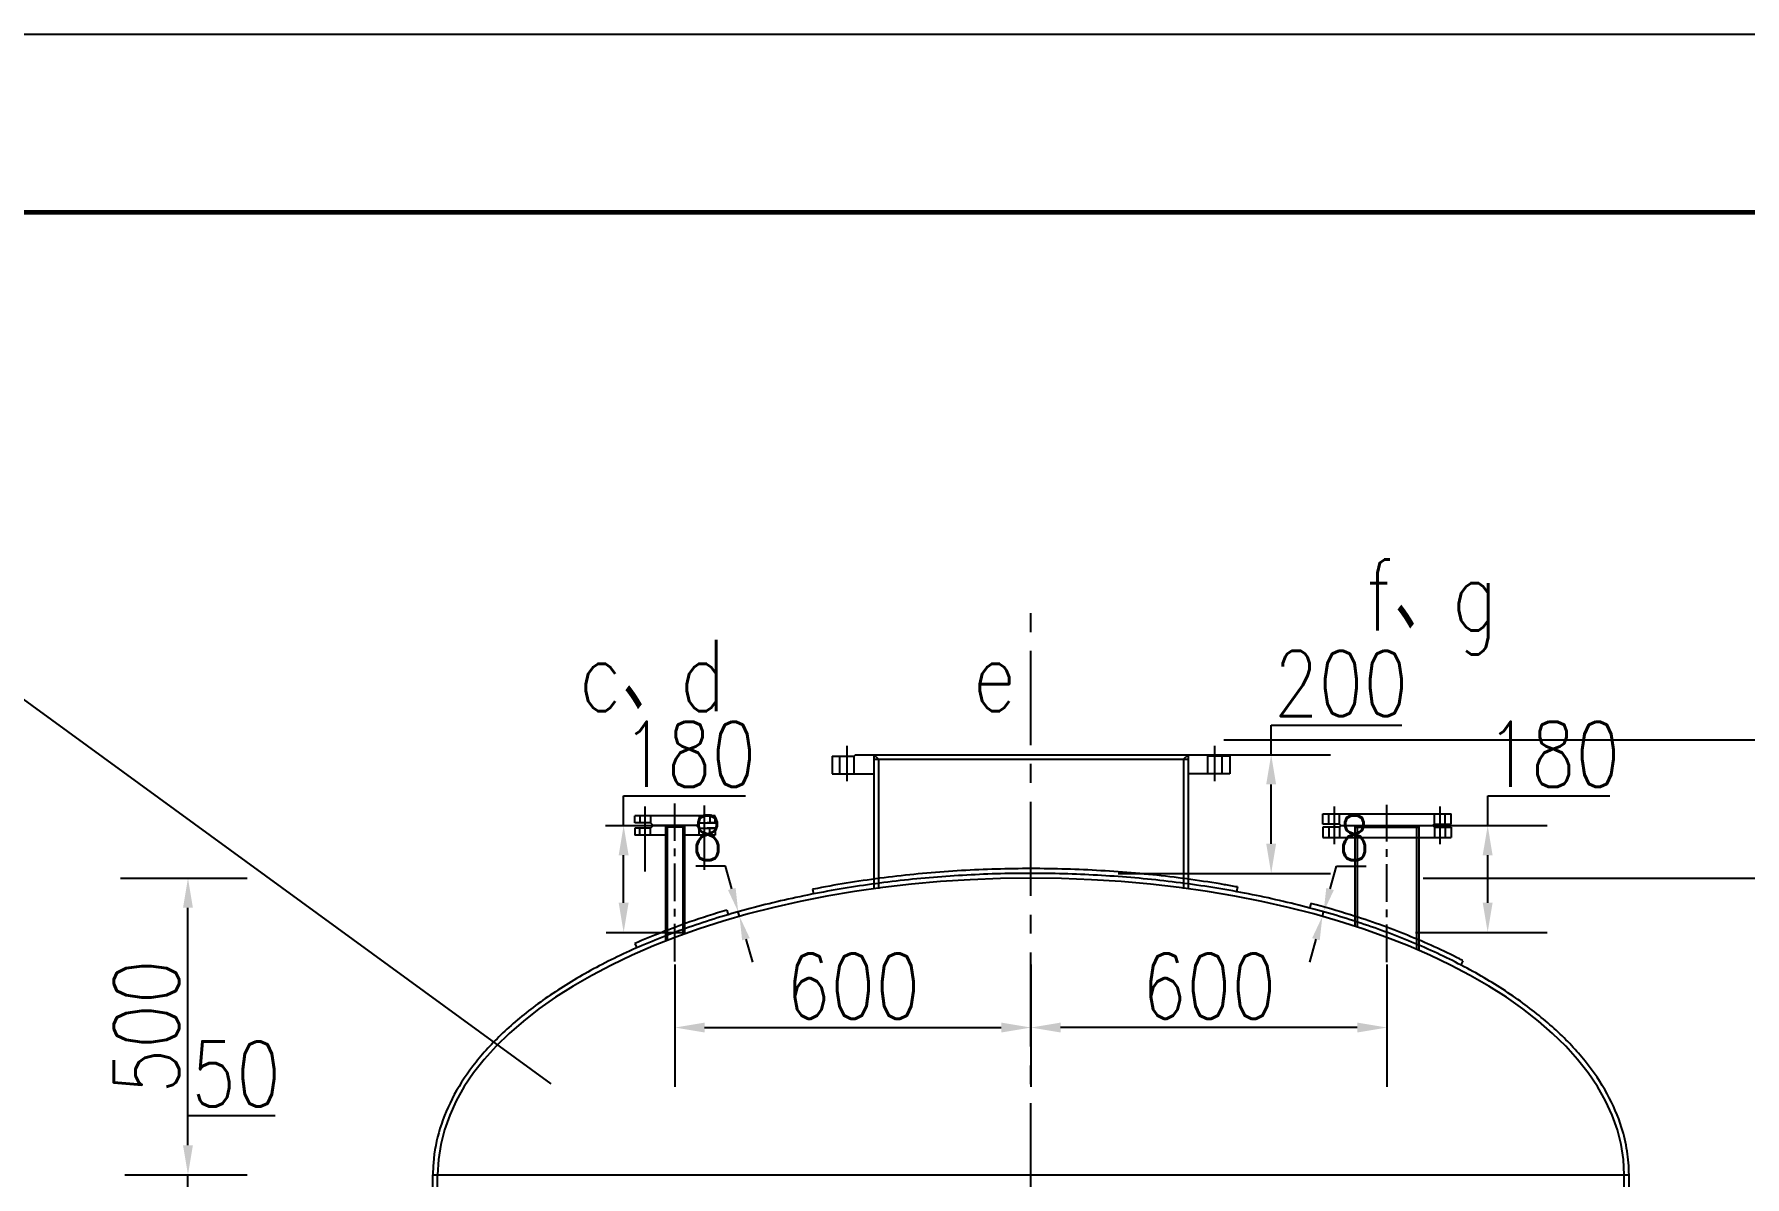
# Model space of a CAD drawing. Header units: millimetres. Extents: x -1286879 to -1269059, y -656245 to -631015.
# Drawn here: x -1284512 to -1281629, y -632940 to -631015 of the extents above; entities that cross this region are included whole.
import ezdxf

# ---------------------------------------------------------------- set-up
doc = ezdxf.new("R2010")
doc.units = ezdxf.units.MM
doc.linetypes.add('CENTER', pattern=[50.8, 31.75, -6.35, 6.35, -6.35])
doc.linetypes.add('EB_DASHDOT', pattern=[39, 30, -3, 3, -3])
doc.layers.get('0').update_dxf_attribs({"linetype": 'CONTINUOUS'})
doc.layers.get('Defpoints').update_dxf_attribs({"linetype": 'CONTINUOUS'})
doc.layers.add('EbLayer2', color=1, linetype='EB_DASHDOT')
doc.layers.add('EbLayer4', color=7, linetype='CONTINUOUS')
doc.styles.add('HZ', font='txt.shx', dxfattribs={"width": 0.8, "bigfont": 'hztxt.shx'})
doc.dimstyles.new('gqb100', dxfattribs={"dimscale": 5, "dimtxt": 20, "dimasz": 15, "dimexe": 40, "dimexo": 8, "dimgap": 5, "dimtad": 1, "dimtoh": 1, "dimdec": 0, "dimdsep": 46, "dimtxsty": 'HZ', "dimcen": 5, "dimadec": 0, "dimazin": 0, "dimtfac": 1, "dimtdec": 0, "dimtmove": 0, "dimatfit": 3, "dimfxl": 1, "dimtolj": 1, "dimtzin": 0, "dimarcsym": 0})

# ---------------------------------------------------------------- blocks, each defined once
blk = doc.blocks.new('*D453')
at = {"color": 0, "lineweight": -2, "ltscale": 0.5}
for p, q in [((-1282170.8, -632436.6), (-1280981.6, -632436.6)), ((-1281081.6, -632886.6), (-1281081.6, -632486.6)), ((-1281187.8, -632936.6), (-1280981.6, -632936.6))]:
    blk.add_line(p, q, dxfattribs=at)
at = {"color": 0, "ltscale": 0.5}
for points in [[(-1281089.9, -632486.6), (-1281073.3, -632486.6), (-1281081.6, -632436.6)], [(-1281089.9, -632886.6), (-1281073.3, -632886.6), (-1281081.6, -632936.6)]]:
    blk.add_solid(points, dxfattribs=at)
at = {"layer": 'Defpoints', "color": 0, "ltscale": 0.5}
for p in [(-1282200.8, -632436.6), (-1281081.6, -632436.6), (-1281217.8, -632936.6)]:
    blk.add_point(p, dxfattribs=at)
at = {"color": 0, "ltscale": 0.5, "insert": (-1281151.6, -632686.6), "char_height": 110, "attachment_point": 5, "rotation": 90, "style": 'HZ'}
blk.add_mtext('\\A1;500', dxfattribs=at)
blk = doc.blocks.new('*D456')
at = {"color": 0, "lineweight": -2, "ltscale": 0.5}
for p, q in [((-1282327.5, -632454.8), (-1282316.7, -632416.3)), ((-1282316.7, -632416.3), (-1282266.7, -632416.3)), ((-1282340.5, -632501), (-1282338.4, -632493.3)), ((-1282338.4, -632493.3), (-1282338.4, -632493.3)), ((-1282340.5, -632501), (-1282340.5, -632501)), ((-1282351.4, -632539.5), (-1282362.3, -632578))]:
    blk.add_line(p, q, dxfattribs=at)
at = {"color": 0, "ltscale": 0.5}
for points in [[(-1282333.9, -632453), (-1282321.1, -632456.6), (-1282338.4, -632493.3)], [(-1282357.8, -632537.7), (-1282345, -632541.3), (-1282340.5, -632501)]]:
    blk.add_solid(points, dxfattribs=at)
at = {"layer": 'Defpoints', "color": 0, "ltscale": 0.5}
for p in [(-1282338.4, -632493.3), (-1282338.4, -632493.3), (-1282340.5, -632501)]:
    blk.add_point(p, dxfattribs=at)
at = {"color": 0, "ltscale": 0.5, "insert": (-1282286.7, -632368.8), "char_height": 75, "attachment_point": 5, "style": 'HZ'}
blk.add_mtext('\\A1;8', dxfattribs=at)
blk = doc.blocks.new('*D457')
at = {"color": 0, "lineweight": -2, "ltscale": 0.5}
for p, q in [((-1283346.8, -632416.3), (-1283396.8, -632416.3)), ((-1283336, -632454.8), (-1283346.8, -632416.3)), ((-1283325.1, -632493.3), (-1283325.1, -632493.3)), ((-1283322.9, -632501), (-1283325.1, -632493.3)), ((-1283322.9, -632501), (-1283322.9, -632501)), ((-1283312.1, -632539.5), (-1283301.2, -632578))]:
    blk.add_line(p, q, dxfattribs=at)
at = {"color": 0, "ltscale": 0.5}
for points in [[(-1283329.5, -632453), (-1283342.4, -632456.6), (-1283325.1, -632493.3)], [(-1283305.7, -632537.7), (-1283318.5, -632541.3), (-1283322.9, -632501)]]:
    blk.add_solid(points, dxfattribs=at)
at = {"layer": 'Defpoints', "color": 0, "ltscale": 0.5}
for p in [(-1283325.1, -632493.3), (-1283325.1, -632493.3), (-1283322.9, -632501)]:
    blk.add_point(p, dxfattribs=at)
at = {"color": 0, "ltscale": 0.5, "insert": (-1283376.8, -632368.8), "char_height": 75, "attachment_point": 5, "style": 'HZ'}
blk.add_mtext('\\A1;8', dxfattribs=at)
blk = doc.blocks.new('*D458')
at = {"color": 0, "lineweight": -2, "ltscale": 0.5}
for p, q in [((-1282426.8, -632228.6), (-1282426.8, -632178.6)), ((-1282426.8, -632178.6), (-1282206.5, -632178.6)), ((-1282536.7, -632228.6), (-1282326.8, -632228.6)), ((-1282426.8, -632378.6), (-1282426.8, -632278.6)), ((-1282684.7, -632428.6), (-1282326.8, -632428.6))]:
    blk.add_line(p, q, dxfattribs=at)
at = {"color": 0, "ltscale": 0.5}
for points in [[(-1282435.2, -632278.6), (-1282418.5, -632278.6), (-1282426.8, -632228.6)], [(-1282435.2, -632378.6), (-1282418.5, -632378.6), (-1282426.8, -632428.6)]]:
    blk.add_solid(points, dxfattribs=at)
at = {"layer": 'Defpoints', "color": 0, "ltscale": 0.5}
for p in [(-1282566.7, -632228.6), (-1282426.8, -632228.6), (-1282714.7, -632428.6)]:
    blk.add_point(p, dxfattribs=at)
at = {"color": 0, "ltscale": 0.5, "insert": (-1282309.2, -632108.6), "char_height": 110, "attachment_point": 5, "style": 'HZ'}
blk.add_mtext('\\A1;200', dxfattribs=at)
blk = doc.blocks.new('*D459')
at = {"color": 0, "lineweight": -2, "ltscale": 0.5}
for p, q in [((-1283518.2, -632348), (-1283518.2, -632298)), ((-1283518.2, -632298), (-1283312.6, -632298)), ((-1283548.9, -632348), (-1283418.2, -632348)), ((-1283518.2, -632478), (-1283518.2, -632398)), ((-1283547.4, -632528), (-1283418.2, -632528))]:
    blk.add_line(p, q, dxfattribs=at)
at = {"color": 0, "ltscale": 0.5}
for points in [[(-1283526.6, -632398), (-1283509.9, -632398), (-1283518.2, -632348)], [(-1283526.6, -632478), (-1283509.9, -632478), (-1283518.2, -632528)]]:
    blk.add_solid(points, dxfattribs=at)
at = {"layer": 'Defpoints', "color": 0, "ltscale": 0.5}
for p in [(-1283578.9, -632348), (-1283518.2, -632348), (-1283577.4, -632528)]:
    blk.add_point(p, dxfattribs=at)
at = {"color": 0, "ltscale": 0.5, "insert": (-1283407.9, -632228), "char_height": 110, "attachment_point": 5, "style": 'HZ'}
blk.add_mtext('\\A1;180', dxfattribs=at)
blk = doc.blocks.new('*D460')
at = {"color": 0, "lineweight": -2, "ltscale": 0.5}
for p, q in [((-1282061.9, -632348), (-1282061.9, -632298)), ((-1282061.9, -632298), (-1281856.3, -632298)), ((-1282161.1, -632348), (-1281961.9, -632348)), ((-1282061.9, -632478), (-1282061.9, -632398)), ((-1282183.6, -632528), (-1281961.9, -632528))]:
    blk.add_line(p, q, dxfattribs=at)
at = {"color": 0, "ltscale": 0.5}
for points in [[(-1282070.3, -632398), (-1282053.6, -632398), (-1282061.9, -632348)], [(-1282070.3, -632478), (-1282053.6, -632478), (-1282061.9, -632528)]]:
    blk.add_solid(points, dxfattribs=at)
at = {"layer": 'Defpoints', "color": 0, "ltscale": 0.5}
for p in [(-1282191.1, -632348), (-1282061.9, -632348), (-1282213.6, -632528)]:
    blk.add_point(p, dxfattribs=at)
at = {"color": 0, "ltscale": 0.5, "insert": (-1281951.6, -632228), "char_height": 110, "attachment_point": 5, "style": 'HZ'}
blk.add_mtext('\\A1;180', dxfattribs=at)
blk = doc.blocks.new('*D461')
at = {"color": 0, "lineweight": -2, "ltscale": 0.5}
for p, q in [((-1283431.7, -632582.2), (-1283431.7, -632788.4)), ((-1282831.7, -632582.2), (-1282831.7, -632788.4)), ((-1283381.7, -632688.4), (-1282881.7, -632688.4))]:
    blk.add_line(p, q, dxfattribs=at)
at = {"color": 0, "ltscale": 0.5}
for points in [[(-1283381.7, -632680), (-1283381.7, -632696.7), (-1283431.7, -632688.4)], [(-1282881.7, -632680), (-1282881.7, -632696.7), (-1282831.7, -632688.4)]]:
    blk.add_solid(points, dxfattribs=at)
at = {"layer": 'Defpoints', "color": 0, "ltscale": 0.5}
for p in [(-1283431.7, -632552.2), (-1282831.7, -632552.2), (-1282831.7, -632688.4)]:
    blk.add_point(p, dxfattribs=at)
at = {"color": 0, "ltscale": 0.5, "insert": (-1283131.7, -632618.4), "char_height": 110, "attachment_point": 5, "style": 'HZ'}
blk.add_mtext('\\A1;600', dxfattribs=at)
blk = doc.blocks.new('*D462')
at = {"color": 0, "lineweight": -2, "ltscale": 0.5}
for p, q in [((-1282831.7, -632582.2), (-1282831.7, -632788.4)), ((-1282231.7, -632582.2), (-1282231.7, -632788.4)), ((-1282281.7, -632688.4), (-1282781.7, -632688.4))]:
    blk.add_line(p, q, dxfattribs=at)
at = {"color": 0, "ltscale": 0.5}
for points in [[(-1282781.7, -632680), (-1282781.7, -632696.7), (-1282831.7, -632688.4)], [(-1282281.7, -632680), (-1282281.7, -632696.7), (-1282231.7, -632688.4)]]:
    blk.add_solid(points, dxfattribs=at)
at = {"layer": 'Defpoints', "color": 0, "ltscale": 0.5}
for p in [(-1282831.7, -632552.2), (-1282231.7, -632552.2), (-1282831.7, -632688.4)]:
    blk.add_point(p, dxfattribs=at)
at = {"color": 0, "ltscale": 0.5, "insert": (-1282531.7, -632618.4), "char_height": 110, "attachment_point": 5, "style": 'HZ'}
blk.add_mtext('\\A1;600', dxfattribs=at)
blk = doc.blocks.new('*D339')
at = {"color": 0, "lineweight": -2, "ltscale": 0.5}
for p, q in [((-1282506.7, -632203.6), (-1280781.7, -632203.6)), ((-1280881.7, -632253.6), (-1280881.7, -654709.3)), ((-1280961.4, -654759.3), (-1280781.7, -654759.3))]:
    blk.add_line(p, q, dxfattribs=at)
at = {"color": 0, "ltscale": 0.5}
for points in [[(-1280890.1, -632253.6), (-1280873.4, -632253.6), (-1280881.7, -632203.6)], [(-1280890.1, -654709.3), (-1280873.4, -654709.3), (-1280881.7, -654759.3)]]:
    blk.add_solid(points, dxfattribs=at)
at = {"layer": 'Defpoints', "color": 0, "ltscale": 0.5}
for p in [(-1282536.7, -632203.6), (-1280991.4, -654759.3), (-1280881.7, -654759.3)]:
    blk.add_point(p, dxfattribs=at)
at = {"color": 0, "ltscale": 0.5, "insert": (-1280951.7, -643481.4), "char_height": 110, "attachment_point": 5, "rotation": 90, "style": 'HZ'}
blk.add_mtext('\\A1;~22556', dxfattribs=at)
blk = doc.blocks.new('*D352')
at = {"color": 0, "lineweight": -2, "ltscale": 0.5}
for p, q in [((-1284252.5, -632886.6), (-1284252.5, -632836.6)), ((-1284252.5, -632836.6), (-1284105.5, -632836.6)), ((-1284358.7, -632936.6), (-1284152.5, -632936.6)), ((-1284252.5, -632986.6), (-1284252.5, -632936.6)), ((-1284358.7, -632986.6), (-1284152.5, -632986.6)), ((-1284252.5, -633036.6), (-1284252.5, -633086.6))]:
    blk.add_line(p, q, dxfattribs=at)
at = {"color": 0, "ltscale": 0.5}
for points in [[(-1284260.9, -632886.6), (-1284244.2, -632886.6), (-1284252.5, -632936.6)], [(-1284260.9, -633036.6), (-1284244.2, -633036.6), (-1284252.5, -632986.6)]]:
    blk.add_solid(points, dxfattribs=at)
at = {"layer": 'Defpoints', "color": 0, "ltscale": 0.5}
for p in [(-1284388.7, -632936.6), (-1284252.5, -632936.6), (-1284388.7, -632986.6)]:
    blk.add_point(p, dxfattribs=at)
at = {"color": 0, "ltscale": 0.5, "insert": (-1284171.5, -632766.6), "char_height": 110, "attachment_point": 5, "style": 'HZ'}
blk.add_mtext('\\A1;50', dxfattribs=at)
blk = doc.blocks.new('*D353')
at = {"color": 0, "lineweight": -2, "ltscale": 0.5}
for p, q in [((-1284366.3, -632436.6), (-1284152.5, -632436.6)), ((-1284252.5, -632886.6), (-1284252.5, -632486.6)), ((-1284358.7, -632936.6), (-1284152.5, -632936.6))]:
    blk.add_line(p, q, dxfattribs=at)
at = {"color": 0, "ltscale": 0.5}
for points in [[(-1284260.9, -632486.6), (-1284244.2, -632486.6), (-1284252.5, -632436.6)], [(-1284260.9, -632886.6), (-1284244.2, -632886.6), (-1284252.5, -632936.6)]]:
    blk.add_solid(points, dxfattribs=at)
at = {"layer": 'Defpoints', "color": 0, "ltscale": 0.5}
for p in [(-1284396.3, -632436.6), (-1284252.5, -632436.6), (-1284388.7, -632936.6)]:
    blk.add_point(p, dxfattribs=at)
at = {"color": 0, "ltscale": 0.5, "insert": (-1284322.5, -632686.6), "char_height": 110, "attachment_point": 5, "rotation": 90, "style": 'HZ'}
blk.add_mtext('\\A1;500', dxfattribs=at)

msp = doc.modelspace()

# ---------------------------------------------------------------- linework, layer by layer
at = {"color": 1}
msp.add_line((-1286879.2, -631014.5), (-1269059.2, -631014.5), dxfattribs=at)
at = {"color": 2, "lineweight": 60}
msp.add_line((-1286129.2, -631314.5), (-1269359.2, -631314.5), dxfattribs=at)
at = {"linetype": 'CENTER', "ltscale": 5}
msp.add_line((-1282831.7, -654818.5), (-1282831.7, -631981.8), dxfattribs=at)
at = {"ltscale": 0.5}
for p, q in [((-1284639.8, -632055.2), (-1283640.7, -632783.2)), ((-1283088.7, -632235.9), (-1283096.7, -632228.6)), ((-1282574.7, -632235.9), (-1282566.7, -632228.6)), ((-1283444.7, -632350.8), (-1283447.7, -632348)), ((-1283418.7, -632350.8), (-1283444.7, -632350.8)), ((-1283418.7, -632350.8), (-1283415.7, -632348))]:
    msp.add_line(p, q, dxfattribs=at)
at = {"linetype": 'CENTER', "ltscale": 2}
for p, q in [((-1283153.7, -632260.6), (-1283153.7, -632231.1)), ((-1283141.7, -632273.4), (-1283141.7, -632213.7)), ((-1283129.7, -632260.6), (-1283129.7, -632231.1)), ((-1282533.7, -632260.6), (-1282533.7, -632231.1)), ((-1282521.7, -632273.4), (-1282521.7, -632213.7)), ((-1282509.7, -632260.6), (-1282509.7, -632231.1)), ((-1283431.7, -632577.2), (-1283431.7, -632310.9)), ((-1282320.7, -632315.7), (-1282320.7, -632382.1)), ((-1282231.7, -632578.3), (-1282231.7, -632313.1)), ((-1282142.7, -632315.7), (-1282142.7, -632382.1))]:
    msp.add_line(p, q, dxfattribs=at)
for p, q in [((-1283395.2, -632348), (-1283468.2, -632348)), ((-1283364.2, -632352.6), (-1283377.3, -632352.6))]:
    msp.add_line(p, q)
at = {"color": 4, "ltscale": 0.5}
for p, q in [((-1283447.7, -632348), (-1283447.7, -632542.7)), ((-1283444.7, -632350.8), (-1283444.7, -632541.5)), ((-1283418.7, -632350.8), (-1283418.7, -632531.8)), ((-1283415.7, -632348), (-1283415.7, -632530.7)), ((-1282339.7, -632328), (-1282123.7, -632328)), ((-1282339.7, -632345.5), (-1282339.7, -632328)), ((-1282311.7, -632345.5), (-1282339.7, -632345.5)), ((-1282339.7, -632350.5), (-1282339.7, -632368)), ((-1282311.7, -632350.5), (-1282339.7, -632350.5)), ((-1282329.7, -632345.5), (-1282329.7, -632328)), ((-1282329.7, -632350.5), (-1282329.7, -632368)), ((-1282311.7, -632345.5), (-1282311.7, -632328)), ((-1282309.2, -632348), (-1282311.7, -632345.5)), ((-1282309.2, -632348), (-1282311.7, -632350.5)), ((-1282311.7, -632350.5), (-1282311.7, -632368)), ((-1282309.2, -632348), (-1282154.2, -632348)), ((-1282309.2, -632348), (-1282154.2, -632348)), ((-1282285.7, -632348), (-1282285.7, -632517.7)), ((-1282285.7, -632350.5), (-1282177.7, -632350.5)), ((-1282281.7, -632350.5), (-1282281.7, -632519)), ((-1282181.7, -632350.5), (-1282181.7, -632556.6)), ((-1282177.7, -632348), (-1282177.7, -632558.3)), ((-1282154.2, -632348), (-1282151.7, -632345.5)), ((-1282154.2, -632348), (-1282151.7, -632350.5)), ((-1282151.7, -632345.5), (-1282151.7, -632328)), ((-1282151.7, -632345.5), (-1282123.7, -632345.5)), ((-1282151.7, -632350.5), (-1282151.7, -632368)), ((-1282151.7, -632350.5), (-1282123.7, -632350.5)), ((-1282133.7, -632345.5), (-1282133.7, -632328)), ((-1282133.7, -632350.5), (-1282133.7, -632368)), ((-1282123.7, -632345.5), (-1282123.7, -632328)), ((-1282123.7, -632350.5), (-1282123.7, -632368)), ((-1282339.7, -632368), (-1282123.7, -632368)), ((-1283839.7, -632986.6), (-1283839.7, -632936.6)), ((-1283831.7, -632986.6), (-1283831.7, -632936.6)), ((-1281831.7, -632986.6), (-1281831.7, -632936.6)), ((-1281823.7, -632986.6), (-1281823.7, -632936.6))]:
    msp.add_line(p, q, dxfattribs=at)
at = {"color": 6, "ltscale": 0.5}
for p, q in [((-1283199.7, -632455.3), (-1283198.2, -632463.2)), ((-1282483.7, -632451.5), (-1282485.2, -632459.4)), ((-1283344.2, -632490.5), (-1283342, -632498.2)), ((-1282359.7, -632479.2), (-1282361.8, -632486.9)), ((-1283499.2, -632546.7), (-1283496, -632554.1)), ((-1282103.7, -632575.7), (-1282107.4, -632582.8))]:
    msp.add_line(p, q, dxfattribs=at)
at = {"color": 7, "lineweight": 25}
msp.add_line((-1283839.7, -632936.6), (-1281823.7, -632936.6), dxfattribs=at)
at = {"color": 4, "ltscale": 0.5}
msp.add_ellipse((-1282831.7, -632936.6), major_axis=(-1000, 0), ratio=0.5, start_param=3.141593, end_param=6.283185, dxfattribs=at)
msp.add_open_spline([(-1281823.7, -632936.6), (-1281823.7, -632923.2), (-1281824.8, -632909.8), (-1281828.9, -632883.2), (-1281832, -632869.9), (-1281842.2, -632837.6), (-1281850.4, -632818.6), (-1281870.9, -632781.3), (-1281883.3, -632762.9), (-1281912, -632727.2), (-1281928.3, -632709.8), (-1281964.8, -632676.1), (-1281984.9, -632659.8), (-1282028.6, -632628.4), (-1282052.2, -632613.4), (-1282102.6, -632584.8), (-1282129.4, -632571.2), (-1282185.9, -632545.7), (-1282215.6, -632533.7), (-1282277.4, -632511.6), (-1282309.5, -632501.4), (-1282375.9, -632482.9), (-1282410.1, -632474.6), (-1282480.2, -632459.9), (-1282516, -632453.6), (-1282588.9, -632443.1), (-1282626, -632438.8), (-1282700.8, -632432.5), (-1282738.6, -632430.4), (-1282814.3, -632428.3), (-1282852.3, -632428.3), (-1282928.1, -632430.5), (-1282965.8, -632432.7), (-1283040.6, -632439.2), (-1283077.6, -632443.5), (-1283150.4, -632454.1), (-1283186.3, -632460.5), (-1283256.2, -632475.2), (-1283290.4, -632483.6), (-1283356.7, -632502.2), (-1283388.7, -632512.4), (-1283450.4, -632534.7), (-1283480, -632546.7), (-1283536.3, -632572.3), (-1283563, -632585.9), (-1283613.2, -632614.6), (-1283636.8, -632629.7), (-1283680.3, -632661.1), (-1283700.3, -632677.5), (-1283736.5, -632711.2), (-1283752.8, -632728.7), (-1283781.3, -632764.5), (-1283793.5, -632782.8), (-1283813.8, -632820.1), (-1283821.9, -632839.1), (-1283833.7, -632877.6), (-1283837.4, -632897), (-1283839.5, -632923.2), (-1283839.7, -632929.9), (-1283839.7, -632936.6)], degree=3, knots=[3.141593, 3.141593, 3.141593, 3.141593, 3.21931, 3.21931, 3.297027, 3.297027, 3.410382, 3.410382, 3.523737, 3.523737, 3.637092, 3.637092, 3.750447, 3.750447, 3.863802, 3.863802, 3.977156, 3.977156, 4.090511, 4.090511, 4.203866, 4.203866, 4.317221, 4.317221, 4.430576, 4.430576, 4.543931, 4.543931, 4.657285, 4.657285, 4.77064, 4.77064, 4.883995, 4.883995, 4.99735, 4.99735, 5.110705, 5.110705, 5.22406, 5.22406, 5.337414, 5.337414, 5.450769, 5.450769, 5.564124, 5.564124, 5.677479, 5.677479, 5.790834, 5.790834, 5.904189, 5.904189, 6.017544, 6.017544, 6.130898, 6.130898, 6.244253, 6.244253, 6.283185, 6.283185, 6.283185, 6.283185], dxfattribs=at)
at = {"color": 6, "ltscale": 0.5}
for points, knots in [([(-1282483.7, -632451.5), (-1282491, -632450.2), (-1282498.4, -632448.9), (-1282542.9, -632441.3), (-1282580.9, -632436), (-1282657.7, -632427.7), (-1282696.6, -632424.7), (-1282774.8, -632421), (-1282814.1, -632420.2), (-1282892.7, -632421.1), (-1282931.9, -632422.7), (-1283009.7, -632428.1), (-1283048.3, -632431.9), (-1283124.4, -632441.9), (-1283161.9, -632447.9), (-1283198.9, -632455.2), (-1283199.3, -632455.3), (-1283199.7, -632455.3)], [4.360036, 4.360036, 4.360036, 4.360036, 4.383163, 4.383163, 4.5000752, 4.5000752, 4.6169874, 4.6169874, 4.7338996, 4.7338996, 4.8508118, 4.8508118, 4.967724, 4.967724, 5.0846362, 5.0846362, 5.0859391, 5.0859391, 5.0859391, 5.0859391]), ([(-1283344.2, -632490.5), (-1283365.5, -632496.8), (-1283386.3, -632503.5), (-1283438.8, -632521.6), (-1283469.8, -632533.8), (-1283499.2, -632546.7)], [5.2452214, 5.2452214, 5.2452214, 5.2452214, 5.3184607, 5.3184607, 5.4346065, 5.4346065, 5.4346065, 5.4346065]), ([(-1282103.7, -632575.7), (-1282105.6, -632574.7), (-1282107.4, -632573.8), (-1282137, -632558.7), (-1282166.3, -632545.3), (-1282227.7, -632520.5), (-1282259.8, -632509), (-1282314.9, -632491.6), (-1282337.1, -632485.2), (-1282359.7, -632479.2)], [3.9076548, 3.9076548, 3.9076548, 3.9076548, 3.9155141, 3.9155141, 4.0324264, 4.0324264, 4.1493386, 4.1493386, 4.2254416, 4.2254416, 4.2254416, 4.2254416])]:
    msp.add_open_spline(points, degree=3, knots=knots, dxfattribs=at)
at = {"layer": 'EbLayer2', "color": 7, "linetype": 'EB_DASHDOT', "ltscale": 20}
for p, q in [((-1283481.7, -632425.2), (-1283481.7, -632315.9)), ((-1283381.7, -632422.4), (-1283381.7, -632314.4)), ((-1283490.7, -632331.8), (-1283490.7, -632343.5)), ((-1283490.7, -632364.2), (-1283490.7, -632352.6)), ((-1283472.7, -632331.8), (-1283472.7, -632343.5)), ((-1283472.7, -632364.2), (-1283472.7, -632352.6)), ((-1283390.7, -632331.8), (-1283390.7, -632343.5)), ((-1283390.7, -632364.2), (-1283390.7, -632352.6)), ((-1283372.7, -632331.8), (-1283372.7, -632343.5)), ((-1283372.7, -632364.2), (-1283372.7, -632352.6))]:
    msp.add_line(p, q, dxfattribs=at)
at = {"layer": 'EbLayer4', "color": 4}
for p, q in [((-1283166.7, -632231.1), (-1283166.7, -632260.6)), ((-1283166.7, -632231.1), (-1283129.7, -632231.1)), ((-1283127.2, -632228.6), (-1283129.7, -632231.1)), ((-1283127.2, -632228.6), (-1282536.2, -632228.6)), ((-1283096.7, -632228.6), (-1283096.7, -632454.4)), ((-1283096.7, -632235.9), (-1282566.7, -632235.9)), ((-1283088.7, -632235.9), (-1283088.7, -632454.4)), ((-1282574.7, -632235.9), (-1282574.7, -632454.4)), ((-1282566.7, -632228.6), (-1282566.7, -632454.4)), ((-1282536.2, -632228.6), (-1282533.7, -632231.1)), ((-1282496.7, -632231.1), (-1282533.7, -632231.1)), ((-1282496.7, -632231.1), (-1282496.7, -632260.6)), ((-1283166.7, -632260.6), (-1283096.7, -632260.6)), ((-1282496.7, -632260.6), (-1282566.7, -632260.6)), ((-1283499.2, -632343.5), (-1283499.2, -632331.8)), ((-1283431.7, -632331.8), (-1283499.2, -632331.8)), ((-1283472.7, -632343.5), (-1283499.2, -632343.5)), ((-1283472.7, -632352.6), (-1283499.2, -632352.6)), ((-1283499.2, -632352.6), (-1283499.2, -632364.2)), ((-1283468.2, -632348), (-1283472.7, -632343.5)), ((-1283468.2, -632348), (-1283472.7, -632352.6)), ((-1283395.2, -632348), (-1283468.2, -632348)), ((-1283364.2, -632331.8), (-1283431.7, -632331.8)), ((-1283395.2, -632348), (-1283390.7, -632343.5)), ((-1283395.2, -632348), (-1283390.7, -632352.6)), ((-1283390.7, -632343.5), (-1283364.2, -632343.5)), ((-1283390.7, -632352.6), (-1283364.2, -632352.6)), ((-1283364.2, -632343.5), (-1283377.3, -632343.5)), ((-1283364.2, -632343.5), (-1283364.2, -632331.8)), ((-1283364.2, -632352.6), (-1283364.2, -632364.2)), ((-1283447.7, -632364.2), (-1283499.2, -632364.2)), ((-1283364.2, -632364.2), (-1283415.7, -632364.2))]:
    msp.add_line(p, q, dxfattribs=at)

# ---------------------------------------------------------------- texts
at = {"ltscale": 0.5, "style": 'HZ', "width": 0.8}
for s, p in [('f、g', (-1282268.2, -632019.5)), ('c、d', (-1283594.3, -632155.3)), ('e', (-1282930.4, -632155.3))]:
    msp.add_text(s, height=120, dxfattribs=at).set_placement(p)

# ---------------------------------------------------------------- dimensions: what is measured, and where the dimension line sits
at = {"ltscale": 0.5}
for base, p1, p2, angle, picture, middle in [((-1282426.8, -632228.6), (-1282714.7, -632428.6), (-1282566.7, -632228.6), 90, '*D458', (-1282309.2, -632108.6)), ((-1283518.2, -632348), (-1283577.4, -632528), (-1283578.9, -632348), 90, '*D459', (-1283407.9, -632228)), ((-1282061.9, -632348), (-1282213.6, -632528), (-1282191.1, -632348), 90, '*D460', (-1281951.6, -632228)), ((-1284252.5, -632436.6), (-1284388.7, -632936.6), (-1284396.3, -632436.6), 90, '*D353', (-1284322.5, -632686.6)), ((-1281081.6, -632436.6), (-1281217.8, -632936.6), (-1282200.8, -632436.6), 90, '*D453', (-1281151.6, -632686.6)), ((-1282831.7, -632688.4), (-1282231.7, -632552.2), (-1282831.7, -632552.2), 180, '*D462', (-1282531.7, -632618.4)), ((-1284252.5, -632936.6), (-1284388.7, -632986.6), (-1284388.7, -632936.6), 90, '*D352', (-1284171.5, -632766.6))]:
    dim = msp.add_linear_dim(base=base, p1=p1, p2=p2, angle=angle, dimstyle='gqb100', override={"dimtxt": 22, "dimasz": 10, "dimexe": 20, "dimexo": 6, "dimgap": 3}, dxfattribs=at)
    dim.commit()
    dim.dimension.update_dxf_attribs({"geometry": picture, "text_midpoint": middle})
dim = msp.add_linear_dim(base=(-1280881.7, -654759.3), p1=(-1282536.7, -632203.6), p2=(-1280991.4, -654759.3), angle=90, text='~<>', dimstyle='gqb100', override={"dimtxt": 22, "dimasz": 10, "dimexe": 20, "dimexo": 6, "dimgap": 3}, dxfattribs=at)
dim.commit()
dim.dimension.update_dxf_attribs({"geometry": '*D339', "text_midpoint": (-1280951.7, -643481.4)})
for p1, p2, picture, middle in [((-1283322.9, -632501), (-1283325.1, -632493.3), '*D457', (-1283376.8, -632368.8)), ((-1282340.5, -632501), (-1282338.4, -632493.3), '*D456', (-1282286.7, -632368.8))]:
    dim = msp.add_aligned_dim(p1=p1, p2=p2, distance=0, dimstyle='gqb100', override={"dimtxt": 15, "dimasz": 8, "dimexe": 0, "dimexo": 0, "dimgap": 2}, dxfattribs=at)
    dim.commit()
    dim.dimension.update_dxf_attribs({"geometry": picture, "text_midpoint": middle})
dim = msp.add_linear_dim(base=(-1282831.7, -632688.4), p1=(-1283431.7, -632552.2), p2=(-1282831.7, -632552.2), dimstyle='gqb100', override={"dimtxt": 22, "dimasz": 10, "dimexe": 20, "dimexo": 6, "dimgap": 3}, dxfattribs=at)
dim.commit()
dim.dimension.update_dxf_attribs({"geometry": '*D461', "text_midpoint": (-1283131.7, -632618.4)})

doc.saveas('drawing.dxf')
